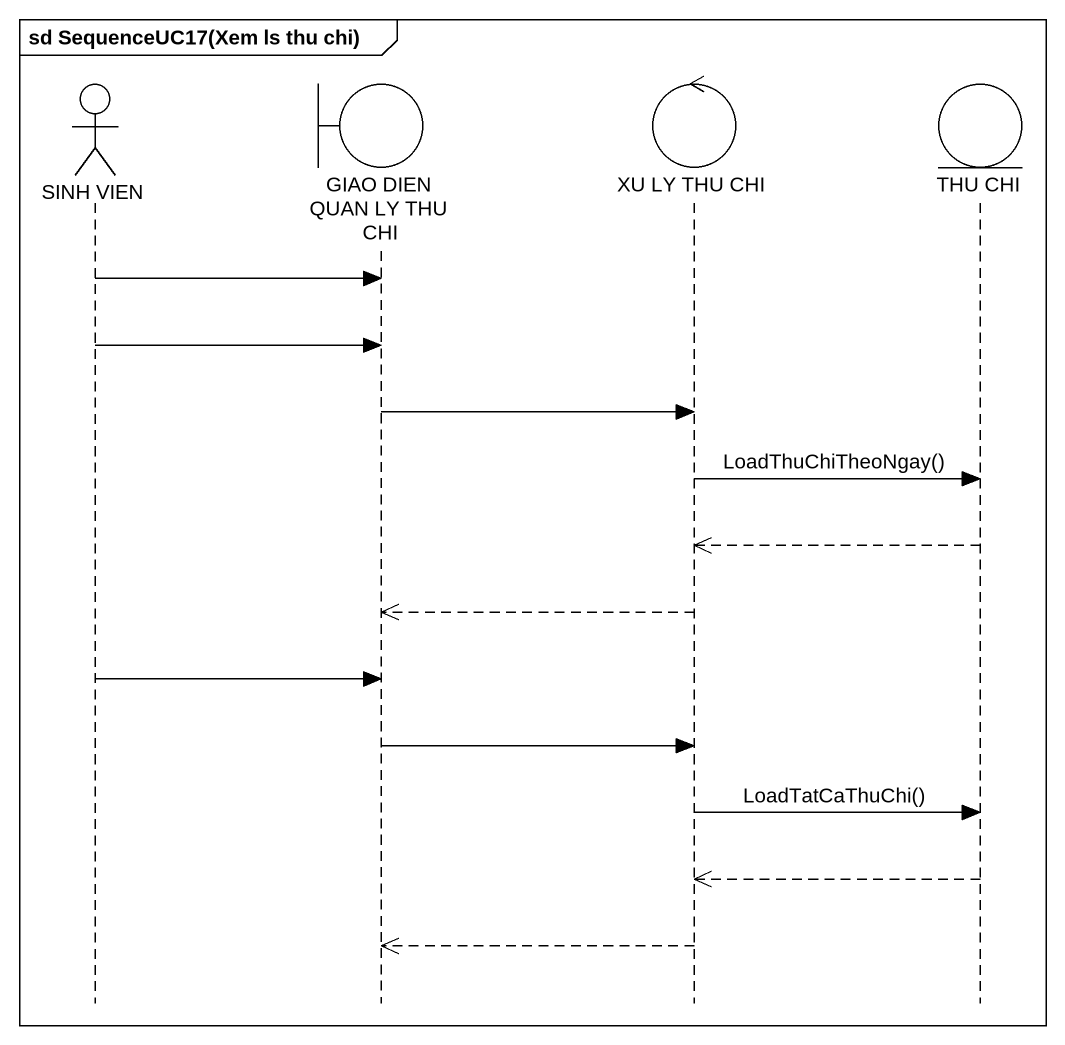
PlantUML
@startuml
mainframe sd SequenceUC17(Xem ls thu chi)
hide footbox
actor "SINH VIEN" as SINH_VIEN
boundary "GIAO DIEN QUAN LY THU CHI" as GIAO_DIEN_QUAN_LY_THU_CHI
control "XU LY THU CHI" as XU_LY_THU_CHI
entity "THU CHI" as THU_CHI

SINH_VIEN -> GIAO_DIEN_QUAN_LY_THU_CHI
SINH_VIEN -> GIAO_DIEN_QUAN_LY_THU_CHI
GIAO_DIEN_QUAN_LY_THU_CHI -> XU_LY_THU_CHI
XU_LY_THU_CHI -> THU_CHI : LoadThuChiTheoNgay()
THU_CHI -->> XU_LY_THU_CHI
XU_LY_THU_CHI -->> GIAO_DIEN_QUAN_LY_THU_CHI
SINH_VIEN -> GIAO_DIEN_QUAN_LY_THU_CHI
GIAO_DIEN_QUAN_LY_THU_CHI -> XU_LY_THU_CHI
XU_LY_THU_CHI -> THU_CHI : LoadTatCaThuChi()
THU_CHI -->> XU_LY_THU_CHI
XU_LY_THU_CHI -->> GIAO_DIEN_QUAN_LY_THU_CHI
@enduml
